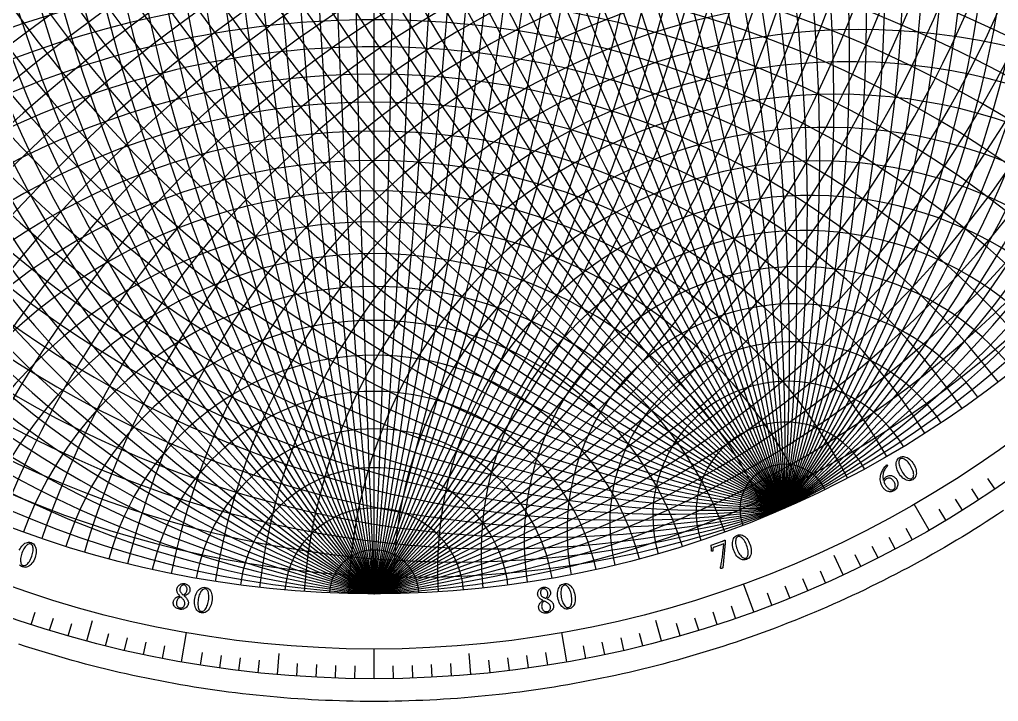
# Model space of a CAD drawing. Header units: millimetres. Extents: x -78 to 78, y -78 to 100.
# Drawn here: x -24.4 to 43, y -78 to -31 of the extents above; entities that cross this region are included whole.
import ezdxf

# ---------------------------------------------------------------- set-up
doc = ezdxf.new("R2010")
doc.units = ezdxf.units.MM
for name, color, linetype in [('CUT_OUTER', 1, 'Continuous'), ('ENGRAVE', 7, 'Continuous'), ('ENGRAVE_FINE', 8, 'Continuous'), ('TEXT', 5, 'Continuous')]:
    doc.layers.add(name, color=color, linetype=linetype)

msp = doc.modelspace()

# ---------------------------------------------------------------- linework, layer by layer
at = {"layer": 'CUT_OUTER'}
msp.add_lwpolyline([(43.3345, -64.8546), (42.9357, -65.1193), (42.5353, -65.3815), (42.1334, -65.6413), (41.7298, -65.8986), (41.3247, -66.1534), (40.918, -66.4057), (40.5098, -66.6555), (40.1, -66.9028), (39.6888, -67.1476), (39.276, -67.3899), (38.8618, -67.6296), (38.4461, -67.8668), (38.0289, -68.1014), (37.6103, -68.3335), (37.1903, -68.563), (36.7689, -68.7899), (36.3462, -69.0142), (35.922, -69.2359), (35.4965, -69.455), (35.0697, -69.6715), (34.6415, -69.8854), (34.2121, -70.0966), (33.7813, -70.3052), (33.3493, -70.5112), (32.916, -70.7145), (32.4815, -70.9151), (32.0458, -71.1131), (31.6088, -71.3084), (31.1707, -71.501), (30.7314, -71.6909), (30.2909, -71.8781), (29.8493, -72.0626), (29.4066, -72.2444), (28.9627, -72.4235), (28.5178, -72.5998), (28.0718, -72.7734), (27.6248, -72.9443), (27.1767, -73.1124), (26.7275, -73.2778), (26.2774, -73.4404), (25.8263, -73.6003), (25.3742, -73.7574), (24.9212, -73.9117), (24.4672, -74.0632), (24.0123, -74.2119), (23.5565, -74.3579), (23.0998, -74.501), (22.6422, -74.6413), (22.1838, -74.7789), (21.7245, -74.9136), (21.2645, -75.0455), (20.8036, -75.1745), (20.3419, -75.3008), (19.8795, -75.4242), (19.4164, -75.5447), (18.9525, -75.6624), (18.4878, -75.7773), (18.0225, -75.8893), (17.5565, -75.9985), (17.0899, -76.1048), (16.6226, -76.2082), (16.1547, -76.3088), (15.6862, -76.4064), (15.217, -76.5013), (14.7474, -76.5932), (14.2771, -76.6822), (13.8063, -76.7684), (13.335, -76.8517), (12.8632, -76.932), (12.3909, -77.0095), (11.9182, -77.0841), (11.445, -77.1558), (10.9713, -77.2245), (10.4973, -77.2904), (10.0229, -77.3534), (9.548, -77.4134), (9.0729, -77.4705), (8.5973, -77.5247), (8.1215, -77.576), (7.6453, -77.6244), (7.1689, -77.6699), (6.6922, -77.7124), (6.2152, -77.752), (5.738, -77.7887), (5.2606, -77.8224), (4.783, -77.8532), (4.3052, -77.8811), (3.8273, -77.906), (3.3492, -77.9281), (2.871, -77.9471), (2.3926, -77.9633), (1.9142, -77.9765), (1.4357, -77.9868), (0.9572, -77.9941), (0.4786, -77.9985), (0, -78), (-0.4786, -77.9985), (-0.9572, -77.9941), (-1.4357, -77.9868), (-1.9142, -77.9765), (-2.3926, -77.9633), (-2.871, -77.9471), (-3.3492, -77.9281), (-3.8273, -77.906), (-4.3052, -77.8811), (-4.783, -77.8532), (-5.2606, -77.8224), (-5.738, -77.7887), (-6.2152, -77.752), (-6.6922, -77.7124), (-7.1689, -77.6699), (-7.6453, -77.6244), (-8.1215, -77.576), (-8.5973, -77.5247), (-9.0729, -77.4705), (-9.548, -77.4134), (-10.0229, -77.3534), (-10.4973, -77.2904), (-10.9713, -77.2245), (-11.445, -77.1558), (-11.9182, -77.0841), (-12.3909, -77.0095), (-12.8632, -76.932), (-13.335, -76.8517), (-13.8063, -76.7684), (-14.2771, -76.6822), (-14.7474, -76.5932), (-15.217, -76.5013), (-15.6862, -76.4064), (-16.1547, -76.3088), (-16.6226, -76.2082), (-17.0899, -76.1048), (-17.5565, -75.9985), (-18.0225, -75.8893), (-18.4878, -75.7773), (-18.9525, -75.6624), (-19.4164, -75.5447), (-19.8795, -75.4242), (-20.3419, -75.3008), (-20.8036, -75.1745), (-21.2645, -75.0455), (-21.7245, -74.9136), (-22.1838, -74.7789), (-22.6422, -74.6413), (-23.0998, -74.501), (-23.5565, -74.3579), (-24.0123, -74.2119), (-24.4672, -74.0632)], dxfattribs=at)
at = {"layer": 'ENGRAVE'}
for points in [[(0, -70.59), (0, 70.59)], [(0, -70.59), (0, 70.59)], [(38.22, -66.199), (37.1963, -64.4258)], [(32.3049, -69.2782), (31.6869, -67.9527)], [(26.144, -71.8301), (25.4437, -69.9061)], [(-19.7841, -73.8354), (-19.4056, -72.4227)], [(19.7841, -73.8354), (19.4056, -72.4227)], [(-13.2737, -75.2787), (-12.9181, -73.2623)], [(13.2737, -75.2787), (12.9181, -73.2623)], [(-6.6622, -76.1491), (-6.5347, -74.6922)], [(0, -76.44), (0, -74.3925)], [(6.6622, -76.1491), (6.5347, -74.6922)]]:
    msp.add_lwpolyline(points, dxfattribs=at)
for radius in [76.44, 76.44, 74.3925, 70.59, 70.59, 70.59]:
    msp.add_circle((0, 0), radius, dxfattribs=at)
for centre, radius, start, end in [((12.4469, 0), 71.679, 100, 260), ((25.6927, 0), 75.1203, 110, 250), ((40.7552, 0), 81.5103, 120, 240), ((59.232, 0), 92.1487, 130, 230), ((84.1259, 0), 109.8185, 140, 220), ((122.2655, 0), 141.18, 150, 210), ((193.9444, 0), 206.3914, 160, 200), ((400.3358, 0), 406.5116, 170, 190), ((-400.3358, 0), 406.5116, 350, 10), ((-193.9444, 0), 206.3914, 340, 20), ((-122.2655, 0), 141.18, 330, 30), ((-84.1259, 0), 109.8185, 320, 40), ((-59.232, 0), 92.1487, 310, 50), ((-40.7552, 0), 81.5103, 300, 60), ((-25.6927, 0), 75.1203, 290, 70), ((-12.4469, 0), 71.679, 280, 80), ((0, -141.18), 122.2655, 60, 120), ((0, -109.8185), 84.1259, 50, 130), ((0, -92.1487), 59.232, 40, 140), ((0, -81.5103), 40.7552, 30, 150), ((0, -75.1203), 25.6927, 20, 160), ((0, -71.679), 12.4469, 10, 170)]:
    msp.add_arc(centre, radius, start, end, dxfattribs=at)
at = {"layer": 'ENGRAVE_FINE'}
for points in [[(28.2418, -64.6943), (-28.2418, 64.6943)], [(42.7447, -63.3716), (42.254, -62.6442)], [(41.6322, -64.108), (41.1543, -63.372)], [(40.507, -64.8248), (40.042, -64.0806)], [(39.3695, -65.5219), (38.9176, -64.7697)], [(35.8864, -67.4925), (35.4744, -66.7177)], [(37.0588, -66.8559), (36.6334, -66.0885)], [(34.703, -68.1085), (34.3047, -67.3267)], [(33.5091, -68.7038), (33.1244, -67.9151)], [(31.0909, -69.8314), (30.734, -69.0298)], [(28.6349, -70.8739), (28.3062, -70.0603)], [(29.8675, -70.3634), (29.5246, -69.5556)], [(27.3936, -71.3629), (27.0792, -70.5437)], [(24.8864, -72.2754), (24.6007, -71.4457)], [(-23.6213, -72.6988), (-23.3501, -71.8642)], [(23.6213, -72.6988), (23.3501, -71.8642)], [(-22.3489, -73.0999), (-22.0923, -72.2608)], [(-21.0697, -73.4788), (-20.8278, -72.6353)], [(21.0697, -73.4788), (20.8278, -72.6353)], [(22.3489, -73.0999), (22.0923, -72.2608)], [(-18.4925, -74.1694), (-18.2802, -73.318)], [(18.4925, -74.1694), (18.2802, -73.318)], [(-17.1953, -74.4808), (-16.9979, -73.6258)], [(-15.8928, -74.7696), (-15.7103, -73.9113)], [(15.8928, -74.7696), (15.7103, -73.9113)], [(17.1953, -74.4808), (16.9979, -73.6258)], [(-14.5854, -75.0356), (-14.418, -74.1742)], [(-11.9579, -75.4989), (-11.8206, -74.6322)], [(11.9579, -75.4989), (11.8206, -74.6322)], [(14.5854, -75.0356), (14.418, -74.1742)], [(-10.6384, -75.6961), (-10.5163, -74.8271)], [(-9.3157, -75.8702), (-9.2088, -74.9993)], [(-7.9902, -76.0213), (-7.8984, -75.1486)], [(-5.3322, -76.2538), (-5.271, -75.3784)], [(-4.0006, -76.3352), (-3.9546, -75.4589)], [(4.0006, -76.3352), (3.9546, -75.4589)], [(5.3322, -76.2538), (5.271, -75.3784)], [(7.9902, -76.0213), (7.8984, -75.1486)], [(9.3157, -75.8702), (9.2088, -74.9993)], [(10.6384, -75.6961), (10.5163, -74.8271)], [(-2.6677, -76.3934), (-2.6371, -75.5165)], [(-1.3341, -76.4284), (-1.3187, -75.551)], [(1.3341, -76.4284), (1.3187, -75.551)], [(2.6677, -76.3934), (2.6371, -75.5165)]]:
    msp.add_lwpolyline(points, dxfattribs=at)
for centre, radius, start, end in [((3.082, 0), 70.6573, 92.499999, 267.500001), ((6.1758, 0), 70.8596, 95, 265), ((9.2933, 0), 71.1991, 97.5, 262.5), ((15.6494, 0), 72.3039, 102.5, 257.5), ((18.9145, 0), 73.0801, 105, 255), ((22.2569, 0), 74.0157, 107.5, 252.5), ((29.2393, 0), 76.4061, 112.5, 247.5), ((32.9167, 0), 77.8874, 115, 245), ((36.7468, 0), 79.5819, 117.5, 242.5), ((44.9708, 0), 83.6978, 122.5, 237.5), ((49.4277, 0), 86.1745, 125, 235), ((54.1656, 0), 88.9767, 127.5, 232.5), ((64.6838, 0), 95.7442, 132.5, 227.5), ((70.59, 0), 99.8293, 135, 225), ((77.0355, 0), 104.4864, 137.5, 222.5), ((91.9947, 0), 115.9568, 142.5, 217.5), ((100.813, 0), 123.0699, 145, 215), ((110.8041, 0), 131.3792, 147.5, 212.5), ((135.6021, 0), 152.8754, 152.5, 207.5), ((151.3807, 0), 167.0302, 155, 205), ((170.4193, 0), 184.4606, 157.5, 202.5), ((223.8829, 0), 234.7477, 162.5, 197.5), ((263.4455, 0), 272.7388, 165, 195), ((318.4109, 0), 326.1418, 167.5, 192.5), ((536.1843, 0), 540.811, 172.5, 187.5), ((806.8474, 0), 809.9294, 175, 185), ((1616.7768, 0), 1618.3171, 177.5, 182.5), ((-1616.7768, 0), 1618.3171, 357.5, 2.5), ((-806.8474, 0), 809.9294, 355, 5), ((-536.1843, 0), 540.811, 352.5, 7.5), ((-318.4109, 0), 326.1418, 347.5, 12.5), ((-263.4455, 0), 272.7388, 345, 15), ((-223.8829, 0), 234.7477, 342.5, 17.5), ((-170.4193, 0), 184.4606, 337.5, 22.5), ((-151.3807, 0), 167.0302, 335, 25), ((-135.6021, 0), 152.8754, 332.5, 27.5), ((-110.8041, 0), 131.3792, 327.5, 32.5), ((-100.813, 0), 123.0699, 325, 35), ((-91.9947, 0), 115.9568, 322.5, 37.5), ((-77.0355, 0), 104.4864, 317.5, 42.5), ((-70.59, 0), 99.8293, 315, 45), ((-64.6838, 0), 95.7442, 312.5, 47.5), ((-54.1656, 0), 88.9767, 307.5, 52.5), ((-49.4277, 0), 86.1745, 305, 55), ((-44.9708, 0), 83.6978, 302.5, 57.5), ((-36.7468, 0), 79.5819, 297.5, 62.5), ((-32.9167, 0), 77.8874, 295, 65), ((-29.2393, 0), 76.4061, 292.5, 67.5), ((-22.2569, 0), 74.0157, 287.5, 72.5), ((-18.9145, 0), 73.0801, 285, 75), ((-15.6494, 0), 72.3039, 282.5, 77.5), ((-9.2933, 0), 71.1991, 277.5, 82.5), ((-6.1758, 0), 70.8596, 275, 85), ((-3.082, 0), 70.6573, 272.499999, 87.500001), ((-2.8246, -1.2331), 70.6573, 296.083333, 111.083334), ((-5.66, -2.4708), 70.8596, 298.583333, 108.583334), ((-8.5172, -3.7181), 71.1991, 301.083333, 106.083334), ((-11.4073, -4.9798), 71.679, 303.583333, 103.583333), ((-14.3424, -6.2611), 72.3039, 306.083333, 101.083333), ((-17.3348, -7.5674), 73.0801, 308.583333, 98.583333), ((-20.398, -8.9046), 74.0157, 311.083333, 96.083333), ((-23.5468, -10.2792), 75.1203, 313.583333, 93.583333), ((2.8246, 1.2331), 70.6573, 116.083333, 291.083334), ((5.66, 2.4708), 70.8596, 118.583333, 288.583334), ((8.5172, 3.7181), 71.1991, 121.083333, 286.083334), ((11.4073, 4.9798), 71.679, 123.583333, 283.583333), ((14.3424, 6.2611), 72.3039, 126.083333, 281.083333), ((17.3348, 7.5674), 73.0801, 128.583333, 278.583333), ((20.398, 8.9046), 74.0157, 131.083333, 276.083333), ((23.5468, 10.2792), 75.1203, 133.583333, 273.583333), ((26.7972, 11.6981), 76.4061, 136.083333, 271.083333), ((30.1674, 13.1694), 77.8874, 138.583333, 268.583333), ((33.6777, 14.7018), 79.5819, 141.083333, 266.083333), ((37.3513, 16.3054), 81.5103, 143.583333, 263.583333), ((41.2148, 17.992), 83.6978, 146.083333, 261.083333), ((45.2994, 19.7751), 86.1745, 148.583333, 258.583333), ((49.6417, 21.6707), 88.9767, 151.083333, 256.083333), ((54.2849, 23.6977), 92.1487, 153.583333, 253.583333), ((59.2814, 25.8789), 95.7442, 156.083333, 251.083333), ((64.6943, 28.2418), 99.8293, 158.583333, 248.583333), ((70.6014, 30.8205), 104.4864, 161.083333, 246.083333), ((77.0996, 33.6573), 109.8185, 163.583333, 243.583333), ((84.3112, 36.8055), 115.9568, 166.083333, 241.083333), ((92.393, 40.3335), 123.0699, 168.583333, 238.583333), ((101.5497, 44.3308), 131.3792, 171.083333, 236.083333), ((112.0538, 48.9163), 141.18, 173.583333, 233.583333), ((124.2765, 54.252), 152.8754, 176.083333, 231.083333), ((138.7373, 60.5648), 167.0302, 178.583333, 228.583333), ((-26.7972, -11.6981), 76.4061, 316.083333, 91.083333), ((156.1858, 68.1818), 184.4606, 181.083333, 226.083333), ((177.746, 77.5938), 206.3914, 183.583333, 223.583333), ((205.184, 89.5716), 234.7477, 186.083333, 221.083333), ((241.4423, 105.3999), 272.7388, 188.583333, 218.583333), ((291.817, 127.3906), 326.1418, 191.083333, 216.083333), ((366.8994, 160.1673), 406.5116, 193.583333, 213.583333), ((491.4017, 214.5179), 540.811, 196.083333, 211.083333), ((739.4588, 322.8055), 809.9294, 198.5833333, 208.5833333), ((1481.7422, 646.844), 1618.3171, 201.0833333, 206.0833333), ((-1481.7422, -646.844), 1618.3171, 21.0833333, 26.0833333), ((-739.4588, -322.8055), 809.9294, 18.5833333, 28.5833333), ((-491.4017, -214.5179), 540.811, 16.083333, 31.083333), ((-366.8994, -160.1673), 406.5116, 13.583333, 33.583333), ((-291.817, -127.3906), 326.1418, 11.083333, 36.083333), ((-241.4423, -105.3999), 272.7388, 8.583333, 38.583333), ((-205.184, -89.5716), 234.7477, 6.083333, 41.083333), ((-177.746, -77.5938), 206.3914, 3.583333, 43.583333), ((-156.1858, -68.1818), 184.4606, 1.083333, 46.083333), ((-138.7373, -60.5648), 167.0302, 358.583333, 48.583333), ((-124.2765, -54.252), 152.8754, 356.083333, 51.083333), ((-112.0538, -48.9163), 141.18, 353.583333, 53.583333), ((-101.5497, -44.3308), 131.3792, 351.083333, 56.083333), ((-92.393, -40.3335), 123.0699, 348.583333, 58.583333), ((-84.3112, -36.8055), 115.9568, 346.083333, 61.083333), ((-77.0996, -33.6573), 109.8185, 343.583333, 63.583333), ((-70.6014, -30.8205), 104.4864, 341.083333, 66.083333), ((-64.6943, -28.2418), 99.8293, 338.583333, 68.583333), ((-59.2814, -25.8789), 95.7442, 336.083333, 71.083333), ((-54.2849, -23.6977), 92.1487, 333.583333, 73.583333), ((-49.6417, -21.6707), 88.9767, 331.083333, 76.083333), ((-45.2994, -19.7751), 86.1745, 328.583333, 78.583333), ((-41.2148, -17.992), 83.6978, 326.083333, 81.083333), ((-37.3513, -16.3054), 81.5103, 323.583333, 83.583333), ((-33.6777, -14.7018), 79.5819, 321.083333, 86.083333), ((-30.1674, -13.1694), 77.8874, 318.583333, 88.583333), ((324.0386, -742.2834), 806.8474, 108.5833333, 118.5833333), ((216.369, -495.642), 536.1843, 106.083333, 121.083333), ((162.6382, -372.5594), 400.3358, 103.583333, 123.583333), ((130.4836, -298.9021), 318.4109, 101.083333, 126.083333), ((109.118, -249.9594), 263.4455, 98.583333, 128.583333), ((93.9184, -215.1414), 223.8829, 96.083333, 131.083333), ((82.5736, -189.1534), 193.9444, 93.583333, 133.583333), ((73.7994, -169.0543), 170.4193, 91.083333, 136.083333), ((66.8258, -153.0797), 151.3807, 88.583333, 138.583333), ((61.1628, -140.1071), 135.6021, 86.083333, 141.083333), ((56.4836, -129.3885), 122.2655, 83.583333, 143.583333), ((52.5625, -120.4063), 110.8041, 81.083333, 146.083333), ((49.2381, -112.791), 100.813, 78.583333, 148.583333), ((46.3923, -106.2719), 91.9947, 76.083333, 151.083333), ((43.9365, -100.6464), 84.1259, 73.583333, 153.583333), ((0, -152.8754), 135.6021, 62.5, 117.5), ((41.8032, -95.7596), 77.0355, 71.083333, 156.083333), ((0, -131.3792), 110.8041, 57.5, 122.5), ((39.94, -91.4915), 70.59, 68.583333, 158.583333), ((0, -123.0699), 100.813, 55, 125), ((38.3056, -87.7475), 64.6838, 66.083333, 161.083333), ((0, -115.9568), 91.9947, 52.5, 127.5), ((36.8671, -84.4524), 59.232, 63.583333, 163.583333), ((0, -104.4864), 77.0355, 47.5, 132.5), ((35.598, -81.5453), 54.1656, 61.083333, 166.083333), ((0, -99.8293), 70.59, 45, 135), ((34.4769, -78.9771), 49.4277, 58.583333, 168.583333), ((0, -95.7442), 64.6838, 42.5, 137.5), ((33.486, -76.7073), 44.9708, 56.083333, 171.083333), ((32.6108, -74.7025), 40.7552, 53.583333, 173.583333), ((0, -88.9767), 54.1656, 37.5, 142.5), ((31.8393, -72.9351), 36.7468, 51.083333, 176.083333), ((0, -86.1745), 49.4277, 35, 145), ((0, -83.6978), 44.9708, 32.5, 147.5), ((31.1614, -71.3822), 32.9167, 48.583333, 178.583333), ((30.5687, -70.0246), 29.2393, 46.083333, 181.083333), ((0, -79.5819), 36.7468, 27.5, 152.5), ((30.0543, -68.8462), 25.6927, 43.583333, 183.583333), ((0, -77.8874), 32.9167, 25, 155), ((29.6124, -67.8338), 22.2569, 41.083333, 186.083333), ((0, -76.4061), 29.2393, 22.5, 157.5), ((29.2381, -66.9764), 18.9145, 38.583333, 188.583333), ((28.9275, -66.265), 15.6494, 36.083333, 191.083333), ((0, -74.0157), 22.2569, 17.5, 162.5), ((28.6775, -65.6923), 12.4469, 33.583333, 193.583333), ((0, -73.0801), 18.9145, 15, 165), ((28.4855, -65.2525), 9.2933, 31.083333, 196.083334), ((0, -72.3039), 15.6494, 12.5, 167.5), ((28.3497, -64.9414), 6.1758, 28.583333, 198.583334), ((0, -71.1991), 9.2933, 7.5, 172.5), ((28.2687, -64.7559), 3.082, 26.083333, 201.083334), ((0, -70.8596), 6.1758, 5, 175), ((0, -70.6573), 3.082, 2.499999, 177.500001)]:
    msp.add_arc(centre, radius, start, end, dxfattribs=at)
at = {"layer": 'TEXT'}
for points in [[(36.1887, -61.2071), (36.2715, -61.1668), (36.3557, -61.1433), (36.4413, -61.1364), (36.5282, -61.1463), (36.615, -61.1708), (36.7002, -61.2079), (36.7838, -61.2577), (36.8658, -61.3201), (36.9446, -61.3931), (37.0185, -61.4745), (37.0876, -61.5643), (37.1519, -61.6627), (37.2087, -61.7655), (37.2555, -61.8688), (37.2923, -61.9725), (37.3191, -62.0768), (37.3348, -62.1792), (37.3385, -62.2772), (37.3301, -62.3709), (37.3098, -62.4602), (37.2763, -62.5426), (37.2287, -62.6155), (37.1668, -62.679), (37.0908, -62.7329), (37.009, -62.7723), (36.9249, -62.7952), (36.8385, -62.8015), (36.7499, -62.7912), (36.6613, -62.7663), (36.5746, -62.7288), (36.4898, -62.6787), (36.4071, -62.616), (36.3281, -62.5427), (36.2545, -62.4606), (36.1864, -62.37), (36.1236, -62.2707), (36.0685, -62.1669), (36.0233, -62.0629), (35.988, -61.9587), (35.9625, -61.8542), (35.948, -61.7519), (35.9452, -61.6543), (35.9544, -61.5614), (35.9753, -61.4732), (36.0088, -61.3921), (36.0555, -61.3208), (36.1154, -61.2591), (36.1887, -61.2071)], [(36.2522, -61.2874), (36.2083, -61.321), (36.1746, -61.3639), (36.1509, -61.4162), (36.1373, -61.4778), (36.1331, -61.5468), (36.1373, -61.6212), (36.1501, -61.701), (36.1714, -61.7862), (36.2006, -61.8748), (36.2371, -61.9648), (36.2809, -62.0563), (36.332, -62.1493), (36.3874, -62.2384), (36.4454, -62.3209), (36.506, -62.3967), (36.5693, -62.4659), (36.6335, -62.5268), (36.6967, -62.5779), (36.7589, -62.6191), (36.8201, -62.6504), (36.8787, -62.6703), (36.9331, -62.6771), (36.9834, -62.6708), (37.0294, -62.6514), (37.0773, -62.6151), (37.1136, -62.5696), (37.1382, -62.515), (37.1512, -62.4514), (37.1538, -62.3805), (37.1473, -62.3045), (37.1316, -62.2232), (37.1067, -62.1367), (37.0741, -62.0472), (37.0351, -61.9571), (36.9897, -61.8662), (36.9379, -61.7747), (36.8813, -61.6853), (36.8228, -61.6034), (36.7626, -61.5289), (36.7005, -61.4619), (36.638, -61.4034), (36.5765, -61.3546), (36.5159, -61.3154), (36.4563, -61.2859), (36.3992, -61.2675), (36.3462, -61.2616), (36.2972, -61.2682), (36.2522, -61.2874)], [(35.2836, -62.5111), (35.3448, -62.4803), (35.4043, -62.4582), (35.4621, -62.4447), (35.5181, -62.4397), (35.5721, -62.4419), (35.6237, -62.4497), (35.6728, -62.4631), (35.7196, -62.4822), (35.7637, -62.5054), (35.8049, -62.5316), (35.8431, -62.5607), (35.8783, -62.5927), (35.9101, -62.6259), (35.938, -62.6587), (35.9621, -62.6911), (35.9823, -62.7231), (36.0154, -62.7903), (36.0391, -62.8598), (36.0534, -62.9317), (36.0582, -63.006), (36.0538, -63.0803), (36.0407, -63.1523), (36.0189, -63.2219), (35.9882, -63.2892), (35.949, -63.3519), (35.9011, -63.4079), (35.8446, -63.4571), (35.7796, -63.4996), (35.7248, -63.5265), (35.6693, -63.5459), (35.613, -63.5578), (35.556, -63.5621), (35.4992, -63.5599), (35.4435, -63.5519), (35.389, -63.5383), (35.3355, -63.5189), (35.2839, -63.4945), (35.2345, -63.4659), (35.1874, -63.4329), (35.1426, -63.3956), (35.101, -63.3551), (35.0638, -63.3124), (35.0308, -63.2675), (35.0021, -63.2205), (34.9553, -63.1273), (34.9172, -63.0324), (34.8877, -62.9359), (34.867, -62.8379), (34.8553, -62.7398), (34.8532, -62.6432), (34.8606, -62.5482), (34.8775, -62.4547), (34.896, -62.3842), (34.9187, -62.3138), (34.9455, -62.2434), (34.9764, -62.1731), (35.0104, -62.104), (35.0465, -62.0373), (35.0847, -61.9731), (35.1249, -61.9112), (35.1663, -61.853), (35.2079, -61.8), (35.2498, -61.7519), (35.292, -61.709), (35.3006, -61.7064), (35.3098, -61.7081), (35.3195, -61.7143), (35.3297, -61.7248), (35.3393, -61.7366), (35.3471, -61.7468), (35.3532, -61.7554), (35.3576, -61.7624), (35.3267, -61.7979), (35.2947, -61.8373), (35.2614, -61.8806), (35.2269, -61.9278), (35.1927, -61.9788), (35.1604, -62.0336), (35.13, -62.0921), (35.1015, -62.1544), (35.0763, -62.2202), (35.0562, -62.2895), (35.0412, -62.3621), (35.0311, -62.4381), (35.0275, -62.5176), (35.0317, -62.6005), (35.0438, -62.6869), (35.0637, -62.7767), (35.0828, -62.7341), (35.1053, -62.6934), (35.1312, -62.6545), (35.1606, -62.6175), (35.1916, -62.5838), (35.2224, -62.5549), (35.2531, -62.5306), (35.2836, -62.5111)], [(35.1032, -62.8935), (35.112, -62.9146), (35.1212, -62.9359), (35.131, -62.9573), (35.1412, -62.9788), (35.1518, -63.0003), (35.1627, -63.0217), (35.1739, -63.0428), (35.1854, -63.0638), (35.2094, -63.1043), (35.236, -63.1445), (35.2654, -63.1844), (35.2974, -63.224), (35.3315, -63.2621), (35.367, -63.2973), (35.404, -63.3297), (35.4425, -63.3592), (35.4819, -63.3849), (35.5216, -63.4057), (35.5617, -63.4217), (35.6022, -63.4329), (35.6422, -63.438), (35.6811, -63.4358), (35.7187, -63.4265), (35.7551, -63.4099), (35.8067, -63.3719), (35.8454, -63.3233), (35.8711, -63.2642), (35.8839, -63.1945), (35.8837, -63.1189), (35.8703, -63.0418), (35.8439, -62.9632), (35.8044, -62.8832), (35.7737, -62.8337), (35.7403, -62.7883), (35.7041, -62.7469), (35.6651, -62.7095), (35.6238, -62.6775), (35.5805, -62.6523), (35.5352, -62.6338), (35.488, -62.6221), (35.4391, -62.6186), (35.3888, -62.6248), (35.3372, -62.6406), (35.2842, -62.666), (35.2585, -62.6818), (35.2324, -62.7004), (35.2062, -62.7217), (35.1796, -62.7458), (35.1548, -62.7741), (35.1338, -62.8082), (35.1166, -62.848), (35.1032, -62.8935)], [(25.0104, -66.5613), (25.099, -66.5361), (25.186, -66.5275), (25.2714, -66.5356), (25.3553, -66.5604), (25.4366, -66.5996), (25.514, -66.651), (25.5877, -66.7145), (25.6576, -66.7902), (25.7225, -66.8757), (25.7812, -66.9687), (25.8337, -67.0692), (25.8799, -67.1772), (25.918, -67.2884), (25.9462, -67.3982), (25.9644, -67.5068), (25.9726, -67.6141), (25.9703, -67.7176), (25.9569, -67.8148), (25.9324, -67.9056), (25.8969, -67.99), (25.8496, -68.0654), (25.79, -68.129), (25.7181, -68.1807), (25.6338, -68.2206), (25.5464, -68.2452), (25.4596, -68.2531), (25.3735, -68.2443), (25.288, -68.2188), (25.205, -68.1789), (25.1262, -68.127), (25.0514, -68.0629), (24.9809, -67.9868), (24.9158, -67.9008), (24.8576, -67.8072), (24.8062, -67.7061), (24.7616, -67.5974), (24.7253, -67.4857), (24.6989, -67.3754), (24.6822, -67.2666), (24.6753, -67.1593), (24.6787, -67.0561), (24.693, -66.9595), (24.7181, -66.8696), (24.7541, -66.7863), (24.8011, -66.7123), (24.8595, -66.6502), (24.9292, -66.5998), (25.0104, -66.5613)], [(25.059, -66.6514), (25.01, -66.6769), (24.9693, -66.7133), (24.9369, -66.7607), (24.9128, -66.819), (24.8966, -66.8862), (24.8879, -66.9602), (24.8866, -67.041), (24.8928, -67.1286), (24.9062, -67.2209), (24.9265, -67.316), (24.9537, -67.4137), (24.9879, -67.5141), (25.027, -67.6115), (25.0698, -67.7028), (25.1163, -67.788), (25.1667, -67.8671), (25.2193, -67.9382), (25.2727, -67.9995), (25.3267, -68.0509), (25.3815, -68.0924), (25.4358, -68.1221), (25.4882, -68.1383), (25.5388, -68.1408), (25.5875, -68.1296), (25.641, -68.1022), (25.6846, -68.0637), (25.7184, -68.0143), (25.7422, -67.9538), (25.7571, -67.8845), (25.7639, -67.8085), (25.7625, -67.7257), (25.7531, -67.6362), (25.7365, -67.5425), (25.7137, -67.4469), (25.6848, -67.3495), (25.6497, -67.2504), (25.6094, -67.1525), (25.5661, -67.0617), (25.5197, -66.9779), (25.4702, -66.9011), (25.4188, -66.8327), (25.3667, -66.7739), (25.3138, -66.7248), (25.2603, -66.6854), (25.2072, -66.6574), (25.156, -66.6423), (25.1066, -66.6404), (25.059, -66.6514)], [(-23.6464, -67.1656), (-23.7003, -67.1536), (-23.7549, -67.1553), (-23.8102, -67.1708), (-23.8661, -67.2), (-23.9217, -67.241), (-23.976, -67.2921), (-24.0289, -67.3532), (-24.0804, -67.4243), (-24.1295, -67.5036), (-24.175, -67.5895), (-24.217, -67.6818), (-24.2554, -67.7807), (-24.2881, -67.8804), (-24.314, -67.9779), (-24.3331, -68.0731), (-24.3453, -68.166), (-24.3507, -68.2543), (-24.3492, -68.3356), (-24.3408, -68.4097), (-24.3255, -68.4767), (-24.3031, -68.5344), (-24.2733, -68.5805), (-24.2362, -68.6149), (-24.1917, -68.6377), (-24.1331, -68.651), (-24.075, -68.6496), (-24.0173, -68.6334), (-23.9602, -68.6024), (-23.9042, -68.5589), (-23.8502, -68.505), (-23.798, -68.4407), (-23.7477, -68.3661), (-23.7002, -68.2836), (-23.6562, -68.1958), (-23.6158, -68.1026), (-23.5789, -68.0041), (-23.5469, -67.9033), (-23.5217, -67.8058), (-23.5034, -67.7118), (-23.4919, -67.6211), (-23.4873, -67.5357), (-23.4894, -67.4572), (-23.4984, -67.3856), (-23.5141, -67.321), (-23.5367, -67.2654), (-23.5662, -67.221), (-23.6028, -67.1877), (-23.6464, -67.1656)], [(23.9779, -66.9641), (24.003, -66.9548), (24.029, -66.9447), (24.0558, -66.9337), (24.0833, -66.9218), (24.1085, -66.9108), (24.1279, -66.9024), (24.1416, -66.8966), (24.1497, -66.8934), (24.1571, -66.8924), (24.1636, -66.8951), (24.1692, -66.9015), (24.1739, -66.9116), (24.1777, -66.9266), (24.1794, -66.9452), (24.1791, -66.9673), (24.1768, -66.993), (24.1734, -67.0209), (24.17, -67.0497), (24.1665, -67.0795), (24.163, -67.1103), (23.9995, -68.8096), (23.996, -68.8147), (23.9908, -68.8193), (23.984, -68.8234), (23.9754, -68.8269), (23.9595, -68.8314), (23.9413, -68.8347), (23.9208, -68.8367), (23.8979, -68.8375), (23.8765, -68.8364), (23.8603, -68.833), (23.8493, -68.8272), (23.8435, -68.8191), (23.8594, -68.7539), (23.875, -68.6829), (23.8904, -68.6059), (23.9055, -68.523), (23.9203, -68.4361), (23.9349, -68.3471), (23.9491, -68.2559), (23.963, -68.1625), (23.9764, -68.0685), (23.9889, -67.9756), (24.0005, -67.8837), (24.0113, -67.7928), (24.0212, -67.7046), (24.0303, -67.6205), (24.0386, -67.5406), (24.0461, -67.465), (24.0528, -67.3951), (24.0587, -67.3325), (24.064, -67.2774), (24.0685, -67.2295), (24.0721, -67.1909), (24.0746, -67.1633), (24.0762, -67.1468), (24.0767, -67.1413), (23.427, -67.3707), (23.3923, -67.3861), (23.3642, -67.4059), (23.3428, -67.4301), (23.3281, -67.4587), (23.3185, -67.4928), (23.3126, -67.5334), (23.3105, -67.5805), (23.3121, -67.6342), (23.3115, -67.6422), (23.307, -67.6493), (23.2985, -67.6556), (23.2859, -67.661), (23.2813, -67.6623), (23.2753, -67.6632), (23.2679, -67.6639), (23.2591, -67.6643), (23.2502, -67.6644), (23.2424, -67.6641), (23.2358, -67.6634), (23.2304, -67.6623), (23.2289, -67.6029), (23.2266, -67.5432), (23.2237, -67.4832), (23.2202, -67.4229), (23.2162, -67.3659), (23.2122, -67.3157), (23.2082, -67.2725), (23.2042, -67.2362)], [(-13.0575, -69.8901), (-12.9994, -69.904), (-12.945, -69.9232), (-12.8942, -69.9478), (-12.8469, -69.9778), (-12.8044, -70.0127), (-12.7678, -70.0518), (-12.737, -70.0951), (-12.7121, -70.1428), (-12.6942, -70.1944), (-12.6848, -70.2494), (-12.6837, -70.308), (-12.691, -70.37), (-12.7032, -70.4204), (-12.7211, -70.4662), (-12.7445, -70.5074), (-12.7734, -70.5441), (-12.8062, -70.5768), (-12.8412, -70.6063), (-12.8782, -70.6325), (-12.9173, -70.6554), (-12.9568, -70.6757), (-12.9952, -70.6941), (-13.0323, -70.7106), (-13.0681, -70.7251), (-13.076, -70.7269), (-13.0791, -70.7302), (-13.0775, -70.7352), (-13.0712, -70.7417), (-13.0344, -70.7732), (-12.9983, -70.8082), (-12.963, -70.8465), (-12.9285, -70.8883), (-12.8962, -70.9325), (-12.8677, -70.9781), (-12.843, -71.0251), (-12.8222, -71.0737), (-12.8066, -71.1228), (-12.798, -71.1718), (-12.7963, -71.2206), (-12.8015, -71.2692), (-12.818, -71.3346), (-12.8428, -71.3949), (-12.8761, -71.4502), (-12.9178, -71.5003), (-12.9662, -71.5444), (-13.0193, -71.5817), (-13.0772, -71.6123), (-13.1398, -71.636), (-13.2053, -71.6522), (-13.2716, -71.6601), (-13.3387, -71.6597), (-13.4067, -71.651), (-13.478, -71.6341), (-13.544, -71.6109), (-13.6046, -71.5815), (-13.6598, -71.5458), (-13.7086, -71.505), (-13.7498, -71.4597), (-13.7834, -71.4102), (-13.8095, -71.3564), (-13.8275, -71.2992), (-13.8367, -71.2399), (-13.8371, -71.1782), (-13.8288, -71.1144), (-13.818, -71.0716), (-13.8027, -71.0319), (-13.783, -70.9951), (-13.7589, -70.9614), (-13.7316, -70.9305), (-13.7023, -70.9021), (-13.671, -70.8762), (-13.6377, -70.8528), (-13.6035, -70.8318), (-13.5695, -70.8128), (-13.5358, -70.796), (-13.5024, -70.7812), (-13.4705, -70.7681), (-13.4416, -70.7562), (-13.4155, -70.7455), (-13.3924, -70.7361), (-13.3876, -70.7329), (-13.3855, -70.7295), (-13.3862, -70.726), (-13.3898, -70.7223), (-13.4145, -70.6985), (-13.4396, -70.6709), (-13.4653, -70.6394), (-13.4914, -70.604), (-13.5163, -70.5656), (-13.5382, -70.5251), (-13.5573, -70.4824), (-13.5734, -70.4376), (-13.585, -70.3912), (-13.5905, -70.3439), (-13.5899, -70.2956), (-13.5833, -70.2463), (-13.5685, -70.1899), (-13.5463, -70.1372), (-13.5169, -70.088), (-13.4802, -70.0423), (-13.4379, -70.0012), (-13.3917, -69.9657), (-13.3414, -69.9357), (-13.2871, -69.9114), (-13.2305, -69.8939), (-13.1734, -69.8845), (-13.1157, -69.8832), (-13.0575, -69.8901)], [(-13.0887, -69.9818), (-13.1357, -69.9787), (-13.1811, -69.9873), (-13.2251, -70.0077), (-13.2677, -70.0398), (-13.3057, -70.0807), (-13.3362, -70.1272), (-13.3592, -70.1795), (-13.3746, -70.2375), (-13.381, -70.2873), (-13.3806, -70.3343), (-13.3734, -70.3784), (-13.3595, -70.4197), (-13.3408, -70.4581), (-13.3192, -70.4936), (-13.2947, -70.5263), (-13.2673, -70.5561), (-13.2393, -70.5834), (-13.2131, -70.6086), (-13.1886, -70.6316), (-13.1658, -70.6525), (-13.1629, -70.6543), (-13.1593, -70.6559), (-13.1549, -70.6572), (-13.1498, -70.6584), (-13.1486, -70.6586), (-13.1477, -70.6588), (-13.1472, -70.6589), (-13.147, -70.6589), (-13.143, -70.6594), (-13.1393, -70.6596), (-13.1359, -70.6593), (-13.1327, -70.6587), (-13.0881, -70.6365), (-13.0469, -70.6101), (-13.0092, -70.5794), (-12.9751, -70.5445), (-12.9455, -70.5052), (-12.9215, -70.4613), (-12.903, -70.4127), (-12.8901, -70.3596), (-12.8848, -70.3194), (-12.8835, -70.2791), (-12.8863, -70.2389), (-12.8931, -70.1986), (-12.9039, -70.1595), (-12.9184, -70.123), (-12.9368, -70.089), (-12.9589, -70.0575), (-12.985, -70.0301), (-13.0154, -70.0083), (-13.05, -69.9922), (-13.0887, -69.9818)], [(13.0722, -69.8931), (13.1638, -69.8836), (13.251, -69.8903), (13.3337, -69.9131), (13.412, -69.9521), (13.4852, -70.0048), (13.5526, -70.0689), (13.6141, -70.1442), (13.6698, -70.2309), (13.7189, -70.3264), (13.7605, -70.4282), (13.7947, -70.5363), (13.8215, -70.6507), (13.8397, -70.7667), (13.8484, -70.8798), (13.8475, -70.9899), (13.8369, -71.097), (13.8167, -71.1985), (13.7866, -71.2919), (13.7468, -71.3771), (13.6971, -71.4541), (13.6375, -71.5201), (13.5677, -71.5723), (13.4879, -71.6108), (13.398, -71.6355), (13.3077, -71.6445), (13.2208, -71.6372), (13.1375, -71.6136), (13.0578, -71.5737), (12.983, -71.52), (12.9143, -71.4551), (12.8518, -71.379), (12.7956, -71.2918), (12.7464, -71.1958), (12.7053, -71.0936), (12.6723, -70.9851), (12.6473, -70.8703), (12.6309, -70.7539), (12.624, -70.6408), (12.6265, -70.5307), (12.6384, -70.4238), (12.6596, -70.3228), (12.6905, -70.2301), (12.7308, -70.1459), (12.7807, -70.0702), (12.8398, -70.0055), (12.9081, -69.9544), (12.9856, -69.917), (13.0722, -69.8931)], [(13.1044, -69.9903), (13.0517, -70.0069), (13.0053, -70.0356), (12.9652, -70.0767), (12.9313, -70.1299), (12.9037, -70.1933), (12.8823, -70.2647), (12.867, -70.344), (12.8579, -70.4314), (12.855, -70.5246), (12.8585, -70.6217), (12.8684, -70.7227), (12.8846, -70.8275), (12.9061, -70.9302), (12.9324, -71.0275), (12.9635, -71.1195), (12.9993, -71.2062), (13.0388, -71.2854), (13.0807, -71.355), (13.1251, -71.415), (13.1718, -71.4654), (13.2201, -71.5041), (13.2689, -71.5291), (13.3183, -71.5403), (13.3682, -71.5378), (13.4256, -71.5201), (13.4753, -71.4898), (13.5171, -71.4469), (13.5511, -71.3915), (13.5778, -71.3259), (13.5976, -71.2522), (13.6107, -71.1704), (13.6169, -71.0806), (13.6169, -70.9854), (13.611, -70.8874), (13.5994, -70.7865), (13.5821, -70.6827), (13.5595, -70.5794), (13.5325, -70.4824), (13.5014, -70.3918), (13.466, -70.3076), (13.4272, -70.2312), (13.3861, -70.1643), (13.3426, -70.1068), (13.2967, -70.0587), (13.2494, -70.0219), (13.2015, -69.9982), (13.1532, -69.9877), (13.1044, -69.9903)], [(-11.621, -70.149), (-11.5317, -70.1714), (-11.452, -70.2075), (-11.3821, -70.2572), (-11.3219, -70.3206), (-11.2711, -70.3952), (-11.2297, -70.4784), (-11.1977, -70.5703), (-11.175, -70.6708), (-11.1615, -70.7773), (-11.1572, -70.8872), (-11.162, -71.0005), (-11.176, -71.1171), (-11.1986, -71.2324), (-11.2291, -71.3416), (-11.2676, -71.4448), (-11.3141, -71.5418), (-11.3679, -71.6303), (-11.4281, -71.7078), (-11.4947, -71.7742), (-11.5677, -71.8295), (-11.6463, -71.8712), (-11.7297, -71.8964), (-11.8179, -71.9053), (-11.9107, -71.8977), (-11.9987, -71.8753), (-12.0779, -71.8387), (-12.1481, -71.7881), (-12.2093, -71.7233), (-12.2613, -71.6472), (-12.3036, -71.5628), (-12.3363, -71.4699), (-12.3593, -71.3687), (-12.3727, -71.2617), (-12.3763, -71.1516), (-12.3703, -71.0383), (-12.3545, -70.9219), (-12.3301, -70.807), (-12.2978, -70.6983), (-12.2579, -70.5957), (-12.2102, -70.4993), (-12.1556, -70.4116), (-12.095, -70.3351), (-12.0283, -70.2698), (-11.9555, -70.2157), (-11.8778, -70.1751), (-11.7961, -70.1505), (-11.7106, -70.1418), (-11.621, -70.149)], [(-11.6239, -70.2513), (-11.6792, -70.2489), (-11.7326, -70.2601), (-11.7843, -70.2849), (-11.8344, -70.3234), (-11.882, -70.3735), (-11.9266, -70.4332), (-11.9681, -70.5025), (-12.0065, -70.5815), (-12.041, -70.6681), (-12.071, -70.7606), (-12.0963, -70.8588), (-12.1169, -70.9629), (-12.1318, -71.0667), (-12.1403, -71.1672), (-12.1426, -71.2643), (-12.1386, -71.358), (-12.1286, -71.4459), (-12.113, -71.5256), (-12.0918, -71.5971), (-12.0651, -71.6605), (-12.033, -71.7134), (-11.9957, -71.7536), (-11.9531, -71.7811), (-11.9054, -71.7958), (-11.8453, -71.7987), (-11.7883, -71.7872), (-11.7344, -71.7613), (-11.6835, -71.7209), (-11.636, -71.6683), (-11.5921, -71.6058), (-11.5519, -71.5334), (-11.5153, -71.4512), (-11.4828, -71.3617), (-11.4547, -71.2676), (-11.4311, -71.1688), (-11.4119, -71.0654), (-11.3979, -70.9605), (-11.39, -70.8602), (-11.3883, -70.7644), (-11.3927, -70.6731), (-11.403, -70.5882), (-11.4188, -70.5112), (-11.44, -70.4423), (-11.4667, -70.3814), (-11.4986, -70.3306), (-11.5354, -70.292), (-11.5772, -70.2656), (-11.6239, -70.2513)], [(11.6338, -70.1412), (11.6931, -70.1343), (11.7508, -70.1338), (11.807, -70.1395), (11.8617, -70.1516), (11.9135, -70.1698), (11.9613, -70.194), (12.0051, -70.2242), (12.0448, -70.2605), (12.0792, -70.3028), (12.1069, -70.3513), (12.128, -70.4059), (12.1424, -70.4667), (12.1481, -70.5183), (12.147, -70.5674), (12.1391, -70.6142), (12.1244, -70.6585), (12.1048, -70.7005), (12.082, -70.7401), (12.0562, -70.7774), (12.0273, -70.8123), (11.9971, -70.845), (11.9674, -70.8754), (11.9381, -70.9035), (11.9094, -70.9294), (11.9026, -70.9338), (11.9009, -70.938), (11.904, -70.9421), (11.9122, -70.9461), (11.9576, -70.9631), (12.0034, -70.9836), (12.0497, -71.0075), (12.0964, -71.035), (12.1419, -71.0655), (12.1842, -71.0986), (12.2235, -71.1344), (12.2597, -71.1728), (12.2912, -71.2137), (12.316, -71.2568), (12.3343, -71.3021), (12.346, -71.3495), (12.3529, -71.4166), (12.3502, -71.4818), (12.3379, -71.5451), (12.3158, -71.6064), (12.2854, -71.6644), (12.2483, -71.7177), (12.2043, -71.7662), (12.1536, -71.8099), (12.0976, -71.8475), (12.038, -71.8776), (11.9747, -71.9002), (11.9079, -71.9153), (11.8351, -71.9238), (11.7652, -71.9245), (11.6982, -71.9176), (11.6341, -71.903), (11.5743, -71.8813), (11.5201, -71.8529), (11.4715, -71.8178), (11.4286, -71.7762), (11.3922, -71.7286), (11.3633, -71.676), (11.3418, -71.6182), (11.3277, -71.5554), (11.3233, -71.5115), (11.324, -71.4689), (11.33, -71.4277), (11.3411, -71.3878), (11.3562, -71.3493), (11.374, -71.3126), (11.3946, -71.2776), (11.4179, -71.2442), (11.4428, -71.2128), (11.4682, -71.1833), (11.4941, -71.156), (11.5205, -71.1307), (11.546, -71.1074), (11.5691, -71.0864), (11.5899, -71.0674), (11.6084, -71.0507), (11.6119, -71.046), (11.6127, -71.0421), (11.6108, -71.0391), (11.6061, -71.0368), (11.5748, -71.0229), (11.5417, -71.0055), (11.5069, -70.9847), (11.4702, -70.9604), (11.4337, -70.9328), (11.3992, -70.9022), (11.3667, -70.8687), (11.3363, -70.8321), (11.3095, -70.7925), (11.2881, -70.7499), (11.2721, -70.7043), (11.2615, -70.6557), (11.2562, -70.5976), (11.259, -70.5405), (11.2698, -70.4842), (11.2886, -70.4287), (11.3143, -70.3756), (11.3456, -70.3264), (11.3826, -70.2811), (11.4253, -70.2397), (11.4725, -70.2039), (11.523, -70.1755), (11.5767, -70.1546), (11.6338, -70.1412)], [(11.6358, -70.2379), (11.5906, -70.2511), (11.5509, -70.2748), (11.5165, -70.309), (11.4875, -70.3537), (11.4657, -70.4051), (11.453, -70.4593), (11.4493, -70.5163), (11.4547, -70.5761), (11.4657, -70.625), (11.4821, -70.669), (11.5039, -70.708), (11.5311, -70.7421), (11.5619, -70.7718), (11.5943, -70.7978), (11.6285, -70.8201), (11.6644, -70.8387), (11.7001, -70.8548), (11.7333, -70.8695), (11.7642, -70.8828), (11.7928, -70.8946), (11.7961, -70.8953), (11.8001, -70.8956), (11.8046, -70.8953), (11.8098, -70.8946), (11.8111, -70.8944), (11.8119, -70.8943), (11.8124, -70.8942), (11.8126, -70.8942), (11.8165, -70.8933), (11.8201, -70.8922), (11.8232, -70.8908), (11.8259, -70.8891), (11.8604, -70.853), (11.89, -70.8141), (11.9149, -70.7724), (11.935, -70.7279), (11.9494, -70.6808), (11.9569, -70.6313), (11.9577, -70.5794), (11.9517, -70.525), (11.9429, -70.4854), (11.9303, -70.4472), (11.914, -70.4103), (11.8938, -70.3748), (11.8703, -70.3418), (11.8441, -70.3124), (11.8153, -70.2867), (11.7837, -70.2647), (11.7497, -70.2479), (11.7138, -70.2378), (11.6758, -70.2345), (11.6358, -70.2379)], [(-13.383, -71.5551), (-13.3185, -71.5618), (-13.2589, -71.5567), (-13.2042, -71.54), (-13.1544, -71.5115), (-13.1115, -71.4731), (-13.0772, -71.4261), (-13.0518, -71.3708), (-13.035, -71.3071), (-13.0304, -71.2656), (-13.032, -71.2242), (-13.0397, -71.183), (-13.0535, -71.1419), (-13.0715, -71.1017), (-13.092, -71.0631), (-13.1149, -71.0263), (-13.1402, -70.9912), (-13.1664, -70.9583), (-13.1921, -70.9282), (-13.2172, -70.9008), (-13.2417, -70.8763), (-13.2637, -70.8553), (-13.2812, -70.8388), (-13.2941, -70.8267), (-13.3024, -70.819), (-13.3072, -70.8156), (-13.3113, -70.8131), (-13.3149, -70.8113), (-13.3179, -70.8104), (-13.3218, -70.8099), (-13.325, -70.8098), (-13.3276, -70.8102), (-13.3295, -70.8111), (-13.3877, -70.8372), (-13.439, -70.8671), (-13.4834, -70.9008), (-13.5209, -70.9383), (-13.5522, -70.9809), (-13.5782, -71.03), (-13.5987, -71.0854), (-13.6139, -71.1472), (-13.6213, -71.2011), (-13.6224, -71.2521), (-13.6172, -71.3002), (-13.6057, -71.3453), (-13.589, -71.3869), (-13.5685, -71.4245), (-13.5441, -71.4579), (-13.5159, -71.4871), (-13.4849, -71.5118), (-13.4525, -71.5314), (-13.4185, -71.5458), (-13.383, -71.5551)], [(11.8974, -71.8171), (11.9602, -71.8013), (12.0145, -71.7762), (12.0602, -71.7417), (12.0973, -71.6979), (12.1245, -71.6471), (12.1406, -71.5913), (12.1456, -71.5306), (12.1396, -71.465), (12.1297, -71.4244), (12.114, -71.3861), (12.0927, -71.3499), (12.0657, -71.316), (12.035, -71.2844), (12.0026, -71.2552), (11.9685, -71.2285), (11.9327, -71.2041), (11.8968, -71.1822), (11.8623, -71.1627), (11.8294, -71.1456), (11.7979, -71.1309), (11.7701, -71.1187), (11.7481, -71.1091), (11.7318, -71.1022), (11.7213, -71.0978), (11.7157, -71.0963), (11.711, -71.0953), (11.707, -71.0948), (11.7038, -71.095), (11.7, -71.0958), (11.697, -71.0968), (11.6947, -71.0981), (11.6932, -71.0996), (11.6474, -71.1441), (11.6094, -71.1897), (11.5792, -71.2366), (11.5568, -71.2846), (11.542, -71.3354), (11.5344, -71.3903), (11.534, -71.4494), (11.5409, -71.5127), (11.5524, -71.5659), (11.5688, -71.6142), (11.5901, -71.6576), (11.6164, -71.6961), (11.6463, -71.7295), (11.6784, -71.7577), (11.7127, -71.7808), (11.7493, -71.7986), (11.7868, -71.8112), (11.824, -71.8185), (11.8609, -71.8205), (11.8974, -71.8171)]]:
    msp.add_lwpolyline(points, close=True, dxfattribs=at)
msp.add_lwpolyline([(-24.4383, -67.5902), (-24.3876, -67.4887), (-24.3305, -67.3947), (-24.2668, -67.308), (-24.1978, -67.2311), (-24.1248, -67.1663), (-24.0478, -67.1136), (-23.9667, -67.0729), (-23.8831, -67.0464), (-23.7984, -67.0363), (-23.7127, -67.0426), (-23.6257, -67.0653), (-23.6257, -67.0653), (-23.5416, -67.1029), (-23.4694, -67.1522), (-23.4092, -67.2134), (-23.3609, -67.2863), (-23.3239, -67.3686), (-23.2976, -67.4577), (-23.2819, -67.5537), (-23.2771, -67.6567), (-23.2823, -67.7639), (-23.2971, -67.8729), (-23.3215, -67.9836), (-23.3556, -68.096), (-23.3978, -68.2056), (-23.4468, -68.3079), (-23.5027, -68.4028), (-23.5654, -68.4903), (-23.6337, -68.5681), (-23.7064, -68.6339), (-23.7835, -68.6878), (-23.865, -68.7296), (-23.9496, -68.7569), (-24.0362, -68.7673), (-24.1245, -68.7607), (-24.2147, -68.7371), (-24.2975, -68.6998), (-24.369, -68.6501), (-24.4294, -68.5879)], dxfattribs=at)

doc.saveas('drawing.dxf')
